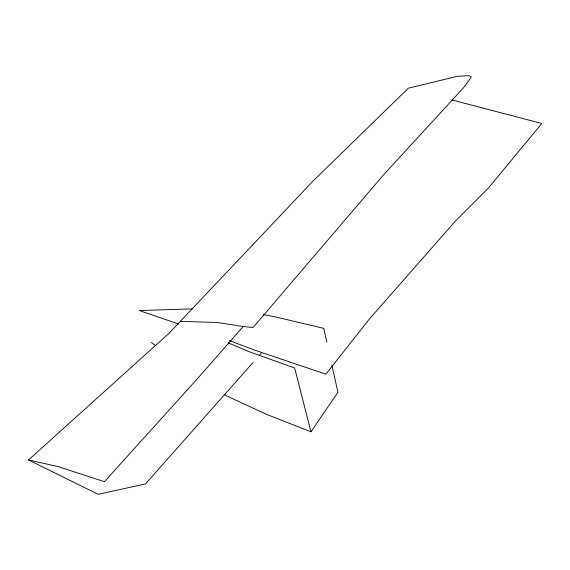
<?xml version="1.0" encoding="UTF-8"?>
<svg xmlns="http://www.w3.org/2000/svg" width="570" height="570" viewBox="0 0 570 570"><rect width="100%" height="100%" fill="white"/><g stroke="black" fill="none" stroke-linecap="round" stroke-linejoin="round"><path stroke-width="0.85" d="M224.388 394.34L226.554 395.879L267.095 414.582L310.949 431.789L337.924 392.324L331.94 365.263M252.973 362.556L145.507 483.909L98.183 494.304L28.5 459.962L169.041 333.286L313.429 180.654L408.391 88.172L457.354 76.316L469.224 75.696L471.319 77.035L464.051 87.153L383.503 174.912L253.066 327.515L243.191 326.496L217.241 322.478L180.341 321.338M259.343 355.167L261.659 352.481M243.191 326.496L199.094 376.827L104.403 481.693L58.062 466.574L28.5 459.962M192.361 308.897L139.308 310.536L178.681 324.045M263.504 314.647L275.716 316.984L323.767 328.363L326.81 342.093M452.117 99.999L541.272 123.362L541.5 123.861L488.483 187.915L455.059 221.459L369.424 318.958L325.883 374.191L254.961 350.222L229.197 340.504M228.306 342.862L248.662 351.512L294.669 368.013L310.949 431.789M151.335 342.563L155.674 345.641"/></g></svg>
